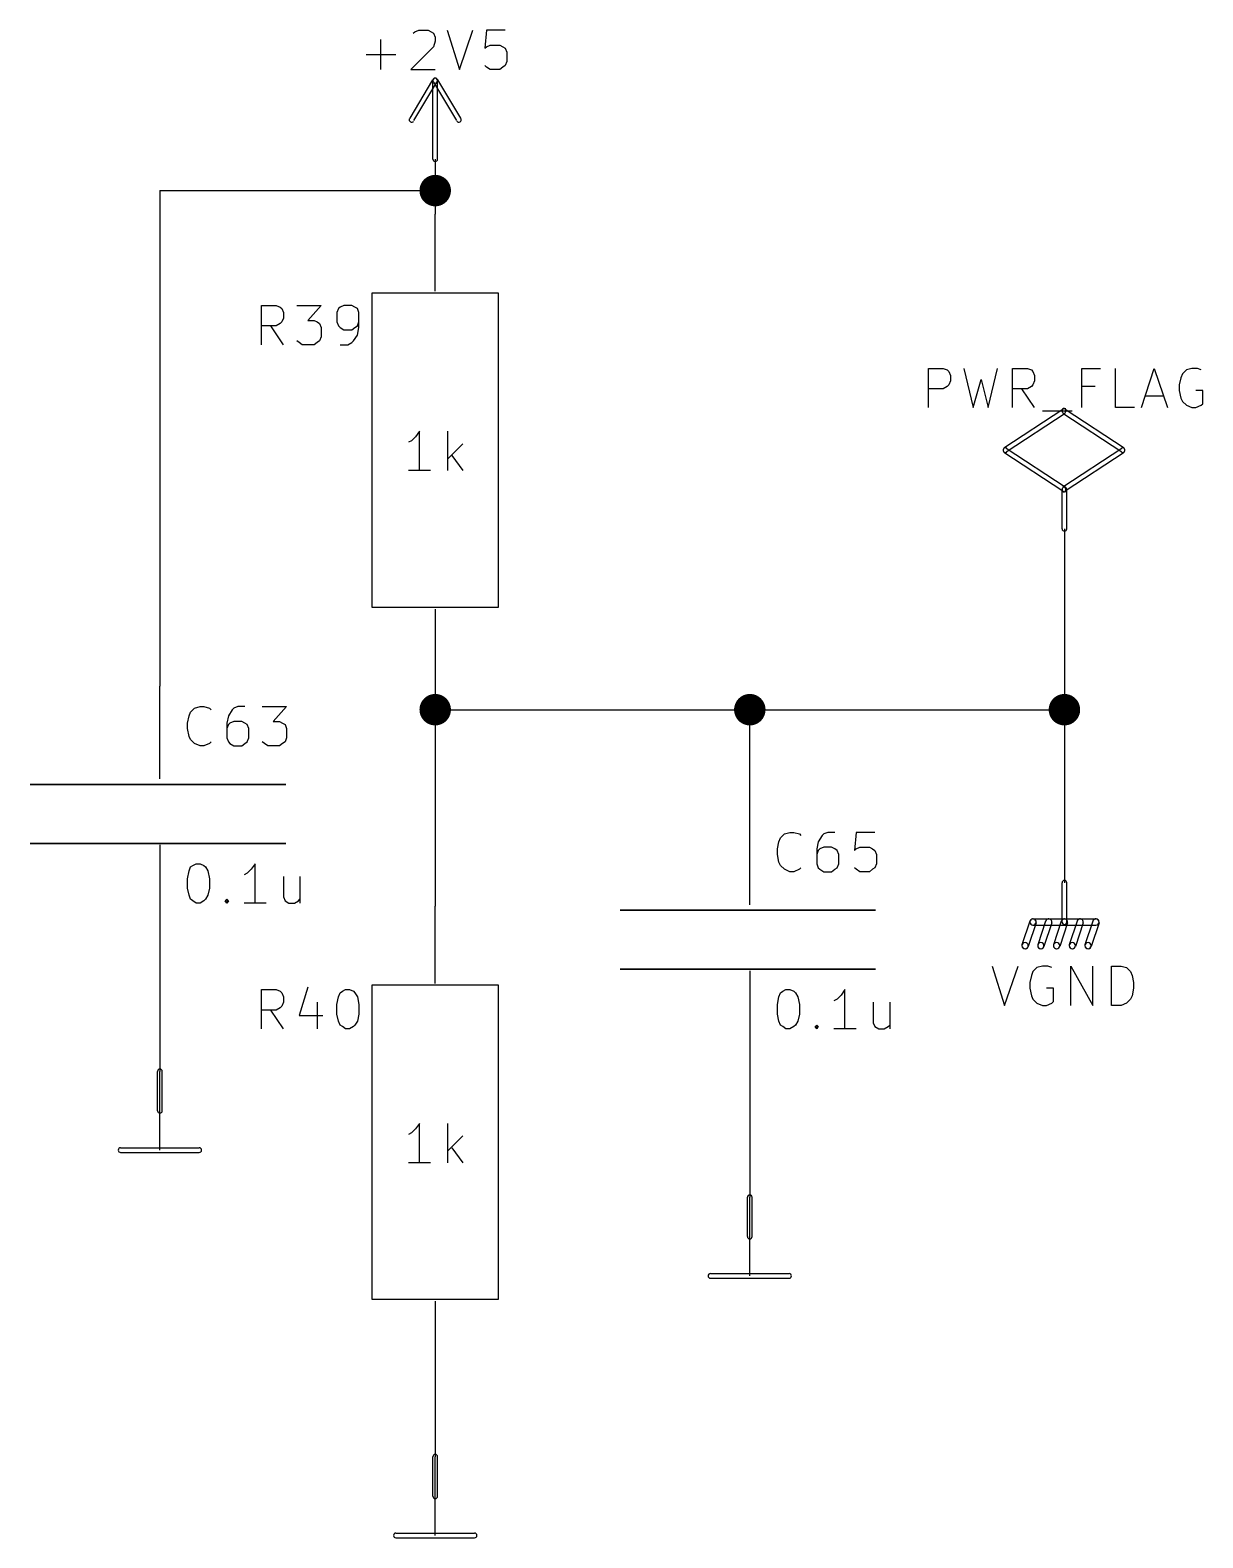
# Model space of a CAD drawing. Extents: x 12 to 829, y -582 to -12.
# Drawn here: x 647.83 to 685.7, y -300.56 to -251.87 of the extents above; entities that cross this region are included whole.
import ezdxf

# ---------------------------------------------------------------- set-up
doc = ezdxf.new("R2010")
doc.units = 0
doc.header["$MEASUREMENT"] = 0
doc.layers.add('BLACK', color=7, linetype='CONTINUOUS')

msp = doc.modelspace()

# ---------------------------------------------------------------- linework, layer by layer
at = {"layer": 'Black'}
for p, q in [((659.155, -253.136), (659.155, -252.171)), ((660.197, -251.968), (660.248, -251.917)), ((660.248, -251.917), (660.375, -251.866)), ((660.375, -251.866), (660.679, -251.866)), ((660.679, -251.866), (660.781, -251.917)), ((660.781, -251.917), (660.857, -251.968)), ((660.857, -251.968), (660.908, -252.095)), ((660.908, -252.222), (660.857, -252.4)), ((660.908, -252.095), (660.908, -252.222)), ((661.289, -251.866), (661.695, -253.136)), ((661.695, -253.136), (662.127, -251.866)), ((662.559, -251.866), (662.508, -252.451)), ((663.169, -251.866), (662.559, -251.866)), ((658.673, -252.654), (659.638, -252.654)), ((660.857, -252.4), (660.121, -253.136)), ((662.508, -252.451), (662.559, -252.4)), ((662.559, -252.4), (662.686, -252.349)), ((662.686, -252.349), (662.991, -252.349)), ((662.991, -252.349), (663.092, -252.4)), ((663.092, -252.4), (663.169, -252.451)), ((663.169, -252.451), (663.219, -252.578)), ((663.219, -252.578), (663.219, -252.882)), ((660.121, -253.136), (660.908, -253.136)), ((662.559, -253.06), (662.508, -253.009)), ((662.686, -253.136), (662.559, -253.06)), ((662.991, -253.136), (662.686, -253.136)), ((663.092, -253.06), (662.991, -253.136)), ((663.169, -253.009), (663.092, -253.06)), ((663.219, -252.882), (663.169, -253.009)), ((660.095, -254.711), (660.832, -253.467)), ((660.222, -254.787), (660.959, -253.543)), ((660.832, -256.032), (660.832, -253.492)), ((660.857, -253.543), (661.594, -254.787)), ((660.984, -253.467), (661.721, -254.711)), ((660.984, -256.032), (660.984, -253.492)), ((660.908, -256.032), (660.908, -257.81)), ((652.018, -257.048), (652.018, -273.05)), ((652.018, -257.048), (660.908, -257.048)), ((660.908, -260.299), (660.908, -257.81)), ((658.876, -270.51), (658.876, -260.35)), ((658.876, -260.35), (662.94, -260.35)), ((662.94, -260.35), (662.94, -270.51)), ((655.295, -262.026), (655.295, -260.756)), ((655.295, -260.756), (655.777, -260.756)), ((655.777, -260.756), (655.904, -260.807)), ((655.904, -260.807), (655.955, -260.858)), ((655.955, -260.858), (656.006, -260.985)), ((656.006, -260.985), (656.006, -261.163)), ((656.438, -260.756), (657.225, -260.756)), ((657.225, -260.756), (656.793, -261.239)), ((657.784, -260.858), (657.733, -260.985)), ((657.733, -260.985), (657.733, -261.29)), ((657.835, -260.807), (657.784, -260.858)), ((657.962, -260.756), (657.835, -260.807)), ((658.216, -260.756), (657.962, -260.756)), ((658.317, -260.807), (658.216, -260.756)), ((658.393, -260.858), (658.317, -260.807)), ((658.444, -260.985), (658.393, -260.858)), ((658.444, -261.468), (658.444, -260.985)), ((655.777, -261.417), (655.295, -261.417)), ((656.006, -262.026), (655.599, -261.417)), ((655.904, -261.341), (655.777, -261.417)), ((655.955, -261.29), (655.904, -261.341)), ((656.006, -261.163), (655.955, -261.29)), ((656.793, -261.239), (656.996, -261.239)), ((656.996, -261.239), (657.098, -261.29)), ((657.098, -261.29), (657.174, -261.341)), ((657.174, -261.341), (657.225, -261.468)), ((657.225, -261.468), (657.225, -261.772)), ((657.733, -261.29), (657.784, -261.417)), ((657.784, -261.417), (657.835, -261.468)), ((657.835, -261.468), (657.962, -261.544)), ((658.216, -261.544), (658.317, -261.468)), ((658.317, -261.468), (658.393, -261.417)), ((658.393, -261.417), (658.444, -261.29)), ((658.393, -261.722), (658.444, -261.468)), ((656.514, -261.95), (656.438, -261.899)), ((656.615, -262.026), (656.514, -261.95)), ((657.098, -261.95), (656.996, -262.026)), ((657.174, -261.899), (657.098, -261.95)), ((657.225, -261.772), (657.174, -261.899)), ((657.962, -261.544), (658.216, -261.544)), ((658.089, -262.026), (658.216, -261.95)), ((658.216, -261.95), (658.266, -261.899)), ((658.266, -261.899), (658.393, -261.722)), ((656.996, -262.026), (656.615, -262.026)), ((657.835, -262.026), (658.089, -262.026)), ((676.834, -264.058), (676.834, -262.788)), ((676.834, -262.788), (677.316, -262.788)), ((677.316, -262.788), (677.443, -262.839)), ((677.443, -262.839), (677.494, -262.89)), ((677.494, -262.89), (677.545, -263.017)), ((677.977, -262.788), (678.282, -264.058)), ((678.764, -264.058), (679.069, -262.788)), ((679.552, -264.058), (679.552, -262.788)), ((679.552, -262.788), (680.034, -262.788)), ((680.034, -262.788), (680.161, -262.839)), ((680.161, -262.839), (680.212, -262.89)), ((680.212, -262.89), (680.263, -263.017)), ((681.787, -264.058), (681.787, -262.788)), ((681.787, -262.788), (682.396, -262.788)), ((682.879, -264.058), (682.879, -262.788)), ((683.717, -264.058), (684.124, -262.788)), ((684.124, -262.788), (684.555, -264.058)), ((685.165, -262.839), (685.038, -262.966)), ((685.343, -262.788), (685.165, -262.839)), ((685.521, -262.788), (685.343, -262.788)), ((685.648, -262.839), (685.521, -262.788)), ((677.443, -263.373), (677.316, -263.449)), ((677.494, -263.322), (677.443, -263.373)), ((677.545, -263.195), (677.494, -263.322)), ((677.545, -263.017), (677.545, -263.195)), ((678.282, -264.058), (678.536, -263.144)), ((678.536, -263.144), (678.764, -264.058)), ((680.161, -263.373), (680.034, -263.449)), ((680.212, -263.322), (680.161, -263.373)), ((680.263, -263.195), (680.212, -263.322)), ((680.263, -263.017), (680.263, -263.195)), ((682.219, -263.373), (681.787, -263.373)), ((684.987, -263.093), (684.936, -263.322)), ((684.936, -263.322), (684.936, -263.5)), ((685.038, -262.966), (684.987, -263.093)), ((677.316, -263.449), (676.834, -263.449)), ((680.034, -263.449), (679.552, -263.449)), ((680.263, -264.058), (679.856, -263.449)), ((683.844, -263.677), (684.428, -263.677)), ((684.936, -263.5), (684.987, -263.754)), ((684.987, -263.754), (685.038, -263.855)), ((685.038, -263.855), (685.165, -263.982)), ((685.698, -263.5), (685.47, -263.5)), ((685.698, -263.931), (685.698, -263.5)), ((679.272, -265.354), (681.177, -264.109)), ((679.348, -265.481), (681.253, -264.236)), ((680.517, -264.16), (681.482, -264.16)), ((681.177, -264.236), (683.082, -265.481)), ((681.253, -264.109), (683.158, -265.354)), ((683.489, -264.058), (682.879, -264.058)), ((685.165, -263.982), (685.343, -264.058)), ((685.343, -264.058), (685.47, -264.058)), ((685.47, -264.058), (685.648, -263.982)), ((685.648, -263.982), (685.698, -263.931)), ((660.4, -264.82), (660.273, -264.998)), ((660.4, -266.09), (660.4, -264.82)), ((661.314, -266.09), (661.314, -264.82)), ((660.146, -265.125), (660.044, -265.176)), ((660.273, -264.998), (660.146, -265.125)), ((661.797, -265.227), (661.314, -265.709)), ((661.441, -265.608), (661.797, -266.09)), ((681.177, -266.751), (679.272, -265.506)), ((681.253, -266.624), (679.348, -265.379)), ((683.082, -265.379), (681.177, -266.624)), ((683.158, -265.506), (681.253, -266.751)), ((660.756, -266.09), (660.044, -266.09)), ((681.152, -267.97), (681.152, -266.7)), ((681.304, -267.97), (681.304, -266.7)), ((681.228, -267.97), (681.228, -279.4)), ((662.94, -270.51), (658.876, -270.51)), ((660.908, -270.561), (660.908, -273.05)), ((652.018, -276.047), (652.018, -273.05)), ((660.908, -273.05), (660.908, -280.162)), ((652.907, -274.244), (652.958, -274.015)), ((652.958, -274.015), (653.009, -273.888)), ((653.009, -273.888), (653.136, -273.761)), ((653.136, -273.761), (653.313, -273.71)), ((653.313, -273.71), (653.44, -273.71)), ((653.44, -273.71), (653.618, -273.761)), ((653.618, -273.761), (653.669, -273.812)), ((654.228, -274.015), (654.177, -274.244)), ((654.355, -273.812), (654.228, -274.015)), ((654.406, -273.761), (654.355, -273.812)), ((654.533, -273.71), (654.406, -273.761)), ((654.761, -273.71), (654.533, -273.71)), ((655.32, -273.71), (656.107, -273.71)), ((656.107, -273.71), (655.676, -274.193)), ((660.908, -273.812), (681.228, -273.812)), ((671.068, -277.114), (671.068, -273.812)), ((652.907, -274.422), (652.907, -274.244)), ((652.958, -274.676), (652.907, -274.422)), ((654.177, -274.244), (654.177, -274.726)), ((654.228, -274.295), (654.177, -274.422)), ((654.279, -274.244), (654.228, -274.295)), ((654.406, -274.193), (654.279, -274.244)), ((654.66, -274.193), (654.406, -274.193)), ((654.761, -274.244), (654.66, -274.193)), ((654.837, -274.295), (654.761, -274.244)), ((654.888, -274.422), (654.837, -274.295)), ((654.888, -274.726), (654.888, -274.422)), ((655.676, -274.193), (655.879, -274.193)), ((655.879, -274.193), (655.98, -274.244)), ((655.98, -274.244), (656.057, -274.295)), ((656.057, -274.295), (656.107, -274.422)), ((656.107, -274.422), (656.107, -274.726)), ((653.009, -274.777), (652.958, -274.676)), ((653.136, -274.904), (653.009, -274.777)), ((653.313, -274.98), (653.136, -274.904)), ((653.44, -274.98), (653.313, -274.98)), ((653.618, -274.904), (653.44, -274.98)), ((653.669, -274.853), (653.618, -274.904)), ((654.177, -274.726), (654.228, -274.853)), ((654.228, -274.853), (654.279, -274.904)), ((654.279, -274.904), (654.406, -274.98)), ((654.406, -274.98), (654.66, -274.98)), ((654.66, -274.98), (654.761, -274.904)), ((654.761, -274.904), (654.837, -274.853)), ((654.837, -274.853), (654.888, -274.726)), ((655.396, -274.904), (655.32, -274.853)), ((655.498, -274.98), (655.396, -274.904)), ((655.879, -274.98), (655.498, -274.98)), ((655.98, -274.904), (655.879, -274.98)), ((656.057, -274.853), (655.98, -274.904)), ((656.107, -274.726), (656.057, -274.853)), ((656.082, -276.225), (647.827, -276.225)), ((647.827, -276.225), (656.082, -276.225)), ((671.068, -280.111), (671.068, -277.114)), ((672.008, -278.079), (672.059, -277.952)), ((672.059, -277.952), (672.186, -277.825)), ((672.186, -277.825), (672.363, -277.774)), ((672.363, -277.774), (672.49, -277.774)), ((672.49, -277.774), (672.668, -277.825)), ((672.668, -277.825), (672.719, -277.876)), ((673.405, -277.876), (673.278, -278.079)), ((673.456, -277.825), (673.405, -277.876)), ((673.583, -277.774), (673.456, -277.825)), ((673.811, -277.774), (673.583, -277.774)), ((674.497, -277.774), (674.446, -278.359)), ((675.107, -277.774), (674.497, -277.774)), ((647.827, -278.13), (656.082, -278.13)), ((656.082, -278.13), (647.827, -278.13)), ((652.018, -278.181), (652.018, -281.178)), ((671.957, -278.308), (672.008, -278.079)), ((671.957, -278.486), (671.957, -278.308)), ((672.008, -278.74), (671.957, -278.486)), ((673.278, -278.079), (673.227, -278.308)), ((673.227, -278.308), (673.227, -278.79)), ((673.278, -278.359), (673.227, -278.486)), ((673.329, -278.308), (673.278, -278.359)), ((673.456, -278.257), (673.329, -278.308)), ((673.71, -278.257), (673.456, -278.257)), ((673.811, -278.308), (673.71, -278.257)), ((673.887, -278.359), (673.811, -278.308)), ((673.938, -278.486), (673.887, -278.359)), ((673.938, -278.79), (673.938, -278.486)), ((674.446, -278.359), (674.497, -278.308)), ((674.497, -278.308), (674.624, -278.257)), ((674.624, -278.257), (674.929, -278.257)), ((674.929, -278.257), (675.03, -278.308)), ((675.03, -278.308), (675.107, -278.359)), ((675.107, -278.359), (675.157, -278.486)), ((675.157, -278.486), (675.157, -278.79)), ((652.958, -279.019), (653.009, -278.892)), ((653.009, -278.892), (653.085, -278.841)), ((653.085, -278.841), (653.186, -278.79)), ((653.186, -278.79), (653.313, -278.79)), ((653.313, -278.79), (653.44, -278.841)), ((653.44, -278.841), (653.491, -278.892)), ((653.491, -278.892), (653.567, -279.019)), ((654.964, -278.968), (654.837, -279.095)), ((655.091, -278.79), (654.964, -278.968)), ((655.091, -280.06), (655.091, -278.79)), ((672.059, -278.841), (672.008, -278.74)), ((672.186, -278.968), (672.059, -278.841)), ((672.363, -279.044), (672.186, -278.968)), ((672.668, -278.968), (672.49, -279.044)), ((672.719, -278.917), (672.668, -278.968)), ((673.227, -278.79), (673.278, -278.917)), ((673.278, -278.917), (673.329, -278.968)), ((673.329, -278.968), (673.456, -279.044)), ((673.71, -279.044), (673.811, -278.968)), ((673.811, -278.968), (673.887, -278.917)), ((673.887, -278.917), (673.938, -278.79)), ((674.497, -278.968), (674.446, -278.917)), ((674.624, -279.044), (674.497, -278.968)), ((675.03, -278.968), (674.929, -279.044)), ((675.107, -278.917), (675.03, -278.968)), ((675.157, -278.79), (675.107, -278.917)), ((652.907, -279.273), (652.958, -279.019)), ((652.907, -279.578), (652.907, -279.273)), ((653.567, -279.019), (653.618, -279.273)), ((653.618, -279.273), (653.618, -279.578)), ((654.837, -279.095), (654.736, -279.146)), ((656.006, -279.197), (656.006, -279.857)), ((656.539, -279.197), (656.539, -280.06)), ((672.49, -279.044), (672.363, -279.044)), ((673.456, -279.044), (673.71, -279.044)), ((674.929, -279.044), (674.624, -279.044)), ((681.152, -280.67), (681.152, -279.4)), ((681.304, -280.67), (681.304, -279.4)), ((652.958, -279.806), (652.907, -279.578)), ((653.009, -279.933), (652.958, -279.806)), ((653.085, -279.984), (653.009, -279.933)), ((653.491, -279.933), (653.44, -279.984)), ((653.567, -279.806), (653.491, -279.933)), ((653.618, -279.578), (653.567, -279.806)), ((654.126, -279.984), (654.177, -279.933)), ((654.177, -279.933), (654.228, -279.984)), ((654.177, -279.933), (654.177, -280.06)), ((656.006, -279.857), (656.057, -279.984)), ((656.488, -279.984), (656.539, -279.933)), ((653.186, -280.06), (653.085, -279.984)), ((653.313, -280.06), (653.186, -280.06)), ((653.44, -279.984), (653.313, -280.06)), ((654.177, -280.06), (654.126, -279.984)), ((654.228, -279.984), (654.177, -280.06)), ((655.447, -280.06), (654.736, -280.06)), ((656.057, -279.984), (656.184, -280.06)), ((656.184, -280.06), (656.361, -280.06)), ((656.361, -280.06), (656.488, -279.984)), ((660.908, -282.651), (660.908, -280.162)), ((675.132, -280.289), (666.877, -280.289)), ((666.877, -280.289), (675.132, -280.289)), ((680.11, -280.645), (679.856, -281.407)), ((680.314, -280.695), (680.06, -281.457)), ((680.212, -280.568), (682.244, -280.568)), ((680.212, -280.772), (682.244, -280.772)), ((680.618, -280.645), (680.364, -281.407)), ((680.822, -280.695), (680.568, -281.457)), ((681.126, -280.645), (680.872, -281.407)), ((681.33, -280.695), (681.076, -281.457)), ((681.634, -280.645), (681.38, -281.407)), ((681.838, -280.695), (681.584, -281.457)), ((682.142, -280.645), (681.888, -281.407)), ((682.346, -280.695), (682.092, -281.457)), ((652.018, -281.178), (652.018, -285.496)), ((666.877, -282.194), (675.132, -282.194)), ((675.132, -282.194), (666.877, -282.194)), ((671.068, -282.245), (671.068, -285.242)), ((678.891, -282.092), (679.298, -283.362)), ((679.298, -283.362), (679.729, -282.092)), ((680.161, -282.397), (680.11, -282.626)), ((680.212, -282.27), (680.161, -282.397)), ((680.339, -282.143), (680.212, -282.27)), ((680.517, -282.092), (680.339, -282.143)), ((680.695, -282.092), (680.517, -282.092)), ((680.822, -282.143), (680.695, -282.092)), ((681.431, -283.362), (681.431, -282.092)), ((681.431, -282.092), (682.142, -283.362)), ((682.142, -283.362), (682.142, -282.092)), ((682.752, -283.362), (682.752, -282.092)), ((682.752, -282.092), (683.057, -282.092)), ((683.057, -282.092), (683.235, -282.143)), ((683.235, -282.143), (683.362, -282.27)), ((683.362, -282.27), (683.412, -282.397)), ((683.412, -282.397), (683.463, -282.626)), ((655.295, -284.124), (655.295, -282.854)), ((655.295, -282.854), (655.777, -282.854)), ((655.777, -282.854), (655.904, -282.905)), ((656.793, -282.778), (656.514, -283.693)), ((657.911, -282.905), (658.012, -282.854)), ((658.012, -282.854), (658.139, -282.854)), ((658.139, -282.854), (658.266, -282.905)), ((658.876, -292.862), (658.876, -282.702)), ((658.876, -282.702), (662.94, -282.702)), ((662.94, -282.702), (662.94, -292.862)), ((672.135, -282.905), (672.236, -282.854)), ((672.236, -282.854), (672.363, -282.854)), ((672.363, -282.854), (672.49, -282.905)), ((674.141, -282.854), (674.014, -283.032)), ((674.141, -284.124), (674.141, -282.854)), ((680.11, -282.626), (680.11, -282.804)), ((680.11, -282.804), (680.161, -283.058)), ((680.872, -282.804), (680.644, -282.804)), ((680.872, -283.235), (680.872, -282.804)), ((683.463, -282.804), (683.412, -283.058)), ((683.463, -282.626), (683.463, -282.804)), ((655.904, -282.905), (655.955, -282.956)), ((655.955, -283.388), (655.904, -283.439)), ((655.955, -282.956), (656.006, -283.083)), ((656.006, -283.261), (655.955, -283.388)), ((656.006, -283.083), (656.006, -283.261)), ((657.098, -283.261), (657.098, -284.124)), ((657.733, -283.337), (657.784, -283.083)), ((657.733, -283.642), (657.733, -283.337)), ((657.784, -283.083), (657.835, -282.956)), ((657.835, -282.956), (657.911, -282.905)), ((658.266, -282.905), (658.317, -282.956)), ((658.317, -282.956), (658.393, -283.083)), ((658.393, -283.083), (658.444, -283.337)), ((658.444, -283.337), (658.444, -283.642)), ((671.957, -283.337), (672.008, -283.083)), ((671.957, -283.642), (671.957, -283.337)), ((672.008, -283.083), (672.059, -282.956)), ((672.059, -282.956), (672.135, -282.905)), ((672.49, -282.905), (672.541, -282.956)), ((672.541, -282.956), (672.617, -283.083)), ((672.617, -283.083), (672.668, -283.337)), ((672.668, -283.337), (672.668, -283.642)), ((673.887, -283.159), (673.786, -283.21)), ((674.014, -283.032), (673.887, -283.159)), ((675.056, -283.261), (675.056, -283.921)), ((675.589, -283.261), (675.589, -284.124)), ((680.161, -283.058), (680.212, -283.159)), ((680.212, -283.159), (680.339, -283.286)), ((680.339, -283.286), (680.517, -283.362)), ((680.517, -283.362), (680.644, -283.362)), ((680.644, -283.362), (680.822, -283.286)), ((680.822, -283.286), (680.872, -283.235)), ((683.057, -283.362), (682.752, -283.362)), ((683.235, -283.286), (683.057, -283.362)), ((683.362, -283.159), (683.235, -283.286)), ((683.412, -283.058), (683.362, -283.159)), ((655.777, -283.515), (655.295, -283.515)), ((656.006, -284.124), (655.599, -283.515)), ((655.904, -283.439), (655.777, -283.515)), ((656.514, -283.693), (657.276, -283.693)), ((657.784, -283.87), (657.733, -283.642)), ((657.835, -283.997), (657.784, -283.87)), ((658.393, -283.87), (658.317, -283.997)), ((658.444, -283.642), (658.393, -283.87)), ((672.008, -283.87), (671.957, -283.642)), ((672.059, -283.997), (672.008, -283.87)), ((672.617, -283.87), (672.541, -283.997)), ((672.668, -283.642), (672.617, -283.87)), ((657.911, -284.048), (657.835, -283.997)), ((658.012, -284.124), (657.911, -284.048)), ((658.139, -284.124), (658.012, -284.124)), ((658.266, -284.048), (658.139, -284.124)), ((658.317, -283.997), (658.266, -284.048)), ((672.135, -284.048), (672.059, -283.997)), ((672.236, -284.124), (672.135, -284.048)), ((672.363, -284.124), (672.236, -284.124)), ((672.49, -284.048), (672.363, -284.124)), ((672.541, -283.997), (672.49, -284.048)), ((673.176, -284.048), (673.227, -283.997)), ((673.227, -284.124), (673.176, -284.048)), ((673.227, -283.997), (673.278, -284.048)), ((673.227, -283.997), (673.227, -284.124)), ((673.278, -284.048), (673.227, -284.124)), ((674.497, -284.124), (673.786, -284.124)), ((675.056, -283.921), (675.107, -284.048)), ((675.107, -284.048), (675.234, -284.124)), ((675.234, -284.124), (675.411, -284.124)), ((675.411, -284.124), (675.538, -284.048)), ((675.538, -284.048), (675.589, -283.997)), ((671.068, -285.242), (671.068, -289.56)), ((651.942, -286.766), (651.942, -285.496)), ((652.018, -288.036), (652.018, -285.496)), ((652.094, -286.766), (652.094, -285.496)), ((660.4, -287.172), (660.273, -287.35)), ((660.4, -288.442), (660.4, -287.172)), ((661.314, -288.442), (661.314, -287.172)), ((660.146, -287.477), (660.044, -287.528)), ((660.273, -287.35), (660.146, -287.477)), ((661.797, -287.579), (661.314, -288.061)), ((650.748, -287.96), (653.288, -287.96)), ((650.748, -288.112), (653.288, -288.112)), ((661.441, -287.96), (661.797, -288.442)), ((660.756, -288.442), (660.044, -288.442)), ((670.992, -290.83), (670.992, -289.56)), ((671.068, -292.1), (671.068, -289.56)), ((671.144, -290.83), (671.144, -289.56)), ((669.798, -292.024), (672.338, -292.024)), ((669.798, -292.176), (672.338, -292.176)), ((662.94, -292.862), (658.876, -292.862)), ((660.908, -292.913), (660.908, -295.402)), ((660.908, -295.402), (660.908, -297.942)), ((660.832, -299.212), (660.832, -297.942)), ((660.908, -300.482), (660.908, -297.942)), ((660.984, -299.212), (660.984, -297.942)), ((659.638, -300.406), (662.178, -300.406)), ((659.638, -300.558), (662.178, -300.558))]:
    msp.add_line(p, q, dxfattribs=at)
at = {"layer": 'Black', "const_width": 0.508}
for points in [[(660.654, -257.048, 1), (661.162, -257.048, 1)], [(660.654, -273.812, 1), (661.162, -273.812, 1)], [(670.814, -273.812, 1), (671.322, -273.812, 1)], [(680.974, -273.812, 1), (681.482, -273.812, 1)]]:
    msp.add_lwpolyline(points, format="xyb", close=True, dxfattribs=at)
at = {"layer": 'Black'}
for centre, radius, start, end in [((660.908, -253.492), 0.0762, 360, 540), ((660.908, -253.492), 0.0762, 30.9638, 210.964), ((660.908, -253.492), 0.0762, 329.036, 509.036), ((660.146, -254.762), 0.0762, 149.036, 329.036), ((661.67, -254.762), 0.0762, 210.964, 390.964), ((660.908, -256.032), 0.0762, 180, 360), ((681.228, -264.16), 0.0762, 56.3099, 236.31), ((681.203, -264.16), 0.0762, 303.69, 483.69), ((679.323, -265.43), 0.0762, 416.31, 596.31), ((679.323, -265.43), 0.0762, 123.69, 303.69), ((683.108, -265.43), 0.0762, 303.69, 483.69), ((683.108, -265.43), 0.0762, 236.31, 416.31), ((681.228, -266.7), 0.0762, 360, 540), ((681.228, -266.7), 0.0762, 483.69, 663.69), ((681.203, -266.7), 0.0762, 236.31, 416.31), ((681.228, -267.97), 0.0762, 180, 360), ((681.228, -279.4), 0.0762, 360, 540), ((680.212, -280.67), 0.1016, 90, 270), ((680.212, -280.67), 0.1016, 0, 180), ((680.212, -280.67), 0.1016, 180, 360), ((680.212, -280.67), 0.1016, 341.565, 521.565), ((680.72, -280.67), 0.1016, 341.565, 521.565), ((681.228, -280.67), 0.1016, 341.565, 521.565), ((681.228, -280.67), 0.0762, 180, 360), ((681.736, -280.67), 0.1016, 341.565, 521.565), ((682.244, -280.67), 0.1016, 341.565, 521.565), ((682.244, -280.67), 0.1016, 270, 450), ((679.958, -281.432), 0.1016, 0, 180), ((679.958, -281.432), 0.1016, 521.565, 701.565), ((679.958, -281.432), 0.1016, 180, 360), ((680.466, -281.432), 0.1016, 0, 180), ((680.466, -281.432), 0.1016, 521.565, 701.565), ((680.466, -281.432), 0.1016, 180, 360), ((680.974, -281.432), 0.1016, 0, 180), ((680.974, -281.432), 0.1016, 521.565, 701.565), ((680.974, -281.432), 0.1016, 180, 360), ((681.482, -281.432), 0.1016, 0, 180), ((681.482, -281.432), 0.1016, 521.565, 701.565), ((681.482, -281.432), 0.1016, 180, 360), ((681.99, -281.432), 0.1016, 0, 180), ((681.99, -281.432), 0.1016, 0, 180), ((681.99, -281.432), 0.1016, 521.565, 701.565), ((681.99, -281.432), 0.1016, 180, 360), ((681.99, -281.432), 0.1016, 180, 360), ((652.018, -285.496), 0.0762, 360, 540), ((652.018, -286.766), 0.0762, 180, 360), ((650.748, -288.036), 0.0762, 90, 270), ((653.288, -288.036), 0.0762, 270, 450), ((671.068, -289.56), 0.0762, 360, 540), ((671.068, -290.83), 0.0762, 180, 360), ((669.798, -292.1), 0.0762, 90, 270), ((672.338, -292.1), 0.0762, 270, 450), ((660.908, -297.942), 0.0762, 360, 540), ((660.908, -299.212), 0.0762, 180, 360), ((659.638, -300.482), 0.0762, 90, 270), ((662.178, -300.482), 0.0762, 270, 450)]:
    msp.add_arc(centre, radius, start, end, dxfattribs=at)

doc.saveas('drawing.dxf')
